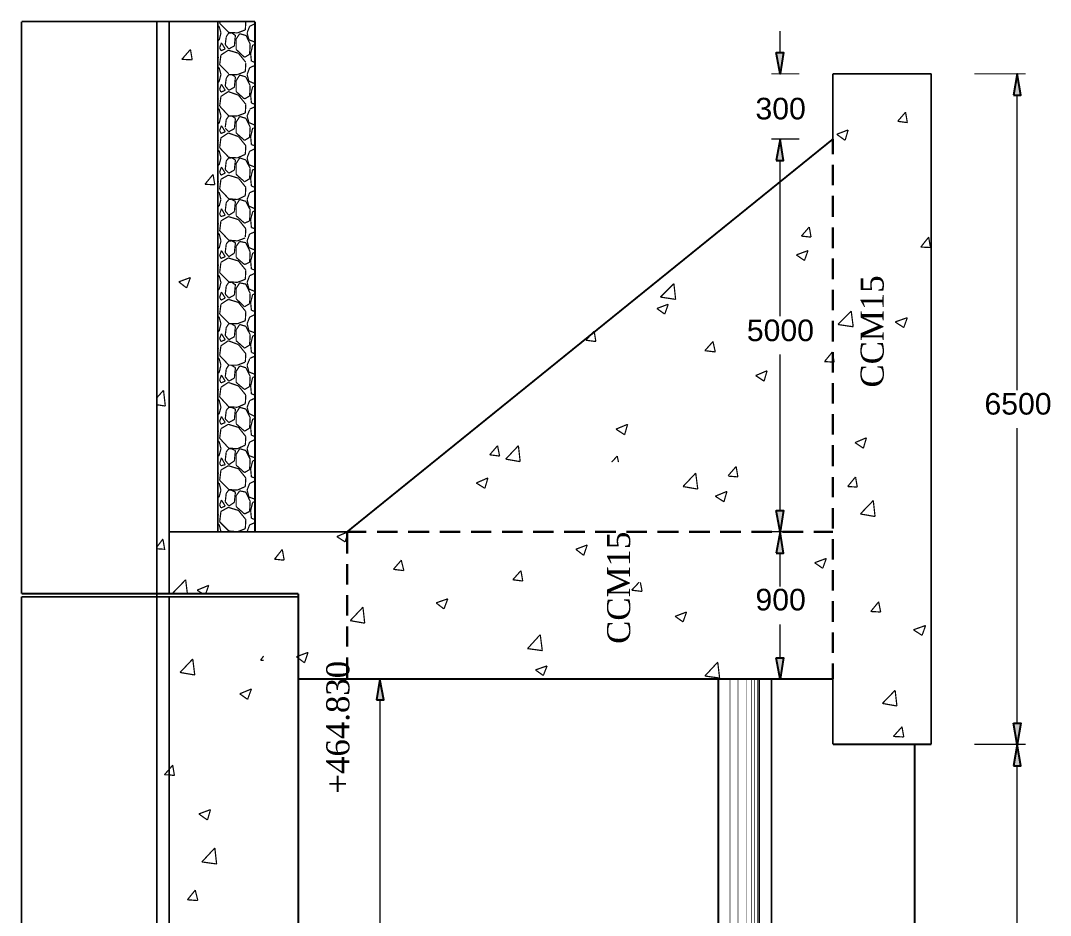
# Model space of a CAD drawing. Header units: millimetres. Extents: x 5 to 839, y 41 to 552.
# Drawn here: x 654.4 to 725.9, y 224 to 286.2 of the extents above; entities that cross this region are included whole.
import ezdxf

# ---------------------------------------------------------------- set-up
doc = ezdxf.new("R2010")
doc.units = ezdxf.units.MM
for name, color, linetype in [('H', 7, 'Continuous'), ('P', 7, 'Continuous'), ('T', 7, 'Continuous')]:
    doc.layers.add(name, color=color, linetype=linetype)

msp = doc.modelspace()

# ---------------------------------------------------------------- hatches: boundary and pattern name
at = {"layer": 'H', "linetype": 'Continuous'}
for points in [[(707.108, 282.469), (706.861, 283.951), (707.355, 283.951), (707.108, 282.469)], [(723.318, 280.988), (723.583, 282.469), (723.829, 280.988), (723.318, 280.988)], [(706.861, 276.472), (707.108, 277.954), (707.355, 276.472), (706.861, 276.472)], [(706.861, 276.472), (707.108, 277.954), (707.355, 276.472), (706.861, 276.472)], [(707.108, 250.684), (706.861, 252.166), (707.355, 252.166), (707.108, 250.684)], [(706.861, 249.202), (707.108, 250.684), (707.355, 249.202), (706.861, 249.202)], [(707.108, 240.436), (706.861, 241.917), (707.355, 241.917), (707.108, 240.436)], [(679.08, 239.007), (679.344, 240.436), (679.591, 239.007), (679.08, 239.007)], [(723.583, 235.903), (723.318, 237.384), (723.829, 237.384), (723.583, 235.903)], [(723.318, 234.421), (723.583, 235.903), (723.829, 234.421), (723.318, 234.421)]]:
    msp.add_hatch(color=256, dxfattribs=at).paths.add_polyline_path(points)

# ---------------------------------------------------------------- linework, layer by layer
at = {"layer": 'P'}
for points, const_width in [([(654.438, 286.12), (670.648, 286.12)], 0.127), ([(654.438, 246.38), (654.438, 286.12)], 0.127), ([(663.84, 250.684), (663.84, 286.12)], 0.127), ([(664.686, 250.684), (664.686, 286.12)], 0.127), ([(668.073, 250.684), (668.073, 286.12)], 0.127), ([(668.232, 286.12), (668.196, 285.997)], 0.085), ([(668.196, 285.997), (668.831, 285.362)], 0.085), ([(669.978, 285.538), (670.013, 286.12)], 0.085), ([(670.648, 250.684), (670.648, 286.12)], 0.127), ([(668.161, 285.785), (668.073, 285.821)], 0.085), ([(668.285, 285.327), (668.161, 285.785)], 0.085), ([(668.161, 284.815), (668.285, 285.327)], 0.085), ([(668.831, 285.327), (668.655, 285.062)], 0.085), ([(668.831, 285.362), (669.431, 285.327)], 0.085), ([(669.008, 285.327), (668.831, 285.327)], 0.085), ([(669.29, 285.15), (669.043, 285.327)], 0.085), ([(669.343, 284.903), (669.59, 285.274)], 0.085), ([(669.431, 285.327), (669.978, 285.538)], 0.085), ([(669.59, 285.274), (670.013, 285.15)], 0.085), ([(670.101, 285.327), (670.278, 285.785)], 0.085), ([(670.225, 284.85), (670.101, 285.327)], 0.085), ([(670.278, 285.785), (670.648, 285.962)], 0.085), ([(707.108, 283.968), (707.108, 285.45)], 0.085), ([(668.073, 284.815), (668.161, 284.815)], 0.085), ([(668.32, 284.639), (668.196, 284.304)], 0.085), ([(668.584, 284.215), (668.32, 284.639)], 0.085), ([(668.655, 285.062), (668.584, 284.515)], 0.085), ([(669.219, 284.427), (669.29, 285.186)], 0.085), ([(669.343, 284.18), (669.343, 284.903)], 0.085), ([(670.013, 285.186), (670.313, 284.551)], 0.085), ([(670.648, 284.692), (670.225, 284.85)], 0.085), ([(670.313, 284.551), (670.278, 283.845)], 0.085), ([(670.313, 284.551), (670.278, 283.845)], 0.085), ([(665.568, 283.492), (666.168, 284.18)], 0.085), ([(666.291, 283.457), (666.168, 284.18)], 0.085), ([(668.196, 284.304), (668.285, 284.092)], 0.085), ([(668.285, 284.092), (668.584, 284.215)], 0.085), ([(668.796, 284.127), (668.285, 283.792)], 0.085), ([(668.584, 284.515), (668.831, 284.215)], 0.085), ([(669.502, 283.916), (668.796, 284.127)], 0.085), ([(668.831, 284.215), (669.219, 284.427)], 0.085), ([(669.925, 283.633), (669.343, 284.18)], 0.085), ([(670.013, 283.281), (669.502, 283.916)], 0.085), ([(670.278, 283.845), (669.925, 283.633)], 0.085), ([(670.489, 284.48), (670.348, 283.88)], 0.085), ([(670.348, 283.88), (670.401, 283.369)], 0.085), ([(670.648, 284.515), (670.489, 284.48)], 0.085), ([(665.568, 283.492), (666.291, 283.457)], 0.085), ([(668.073, 283.792), (668.108, 283.58)], 0.085), ([(668.285, 283.792), (668.196, 283.122)], 0.085), ([(668.196, 283.122), (668.831, 282.487)], 0.085), ([(669.978, 282.646), (670.013, 283.245)], 0.085), ([(670.648, 283.281), (670.401, 283.369)], 0.085), ([(668.161, 282.91), (668.073, 282.945)], 0.085), ([(668.285, 282.434), (668.161, 282.91)], 0.085), ([(668.161, 281.94), (668.285, 282.434)], 0.085), ([(668.831, 282.434), (668.655, 282.187)], 0.085), ([(668.831, 282.434), (669.431, 282.434)], 0.085), ([(669.008, 282.434), (668.831, 282.434)], 0.085), ([(669.29, 282.275), (669.043, 282.434)], 0.085), ([(669.431, 282.434), (669.978, 282.646)], 0.085), ([(670.101, 282.434), (670.278, 282.91)], 0.085), ([(670.225, 281.975), (670.101, 282.434)], 0.085), ([(670.278, 282.91), (670.648, 283.069)], 0.085), ([(708.448, 282.487), (706.508, 282.487)], 0.085), ([(710.777, 277.954), (710.777, 282.487)], 0.127), ([(710.777, 282.487), (717.603, 282.487)], 0.127), ([(717.603, 282.487), (717.603, 235.92)], 0.127), ([(720.602, 282.487), (724.165, 282.487)], 0.085), ([(668.073, 281.887), (668.161, 281.94)], 0.085), ([(668.32, 281.764), (668.196, 281.428)], 0.085), ([(668.584, 281.34), (668.32, 281.764)], 0.085), ([(668.655, 282.187), (668.584, 281.64)], 0.085), ([(669.219, 281.552), (669.29, 282.275)], 0.085), ([(669.343, 282.011), (669.59, 282.399)], 0.085), ([(669.343, 281.252), (669.343, 282.011)], 0.085), ([(669.59, 282.399), (670.013, 282.275)], 0.085), ([(670.013, 282.275), (670.313, 281.675)], 0.085), ([(670.648, 281.799), (670.225, 281.975)], 0.085), ([(668.196, 281.428), (668.285, 281.217)], 0.085), ([(668.285, 281.217), (668.584, 281.34)], 0.085), ([(668.796, 281.252), (668.285, 280.917)], 0.085), ([(668.584, 281.64), (668.831, 281.34)], 0.085), ([(669.502, 281.005), (668.796, 281.252)], 0.085), ([(668.831, 281.34), (669.219, 281.552)], 0.085), ([(669.925, 280.741), (669.343, 281.252)], 0.085), ([(670.013, 280.37), (669.502, 281.005)], 0.085), ([(670.313, 281.675), (670.278, 280.952)], 0.085), ([(670.313, 281.675), (670.278, 280.952)], 0.085), ([(670.489, 281.587), (670.348, 281.005)], 0.085), ([(670.348, 281.005), (670.401, 280.458)], 0.085), ([(670.648, 281.64), (670.489, 281.587)], 0.085), ([(723.565, 281.005), (723.565, 260.509)], 0.085), ([(668.073, 280.882), (668.108, 280.705)], 0.085), ([(668.285, 280.917), (668.196, 280.247)], 0.085), ([(670.278, 280.952), (669.925, 280.741)], 0.085), ([(669.978, 279.77), (670.013, 280.37)], 0.085), ([(670.648, 280.37), (670.401, 280.458)], 0.085), ([(668.161, 280.035), (668.073, 280.07)], 0.085), ([(668.285, 279.559), (668.161, 280.035)], 0.085), ([(668.161, 279.047), (668.285, 279.559)], 0.085), ([(668.196, 280.247), (668.831, 279.559)], 0.085), ([(668.831, 279.559), (668.655, 279.312)], 0.085), ([(668.831, 279.559), (669.431, 279.559)], 0.085), ([(669.008, 279.559), (668.831, 279.559)], 0.085), ([(669.29, 279.4), (669.043, 279.559)], 0.085), ([(669.431, 279.559), (669.978, 279.77)], 0.085), ([(670.101, 279.559), (670.278, 279.982)], 0.085), ([(670.225, 279.1), (670.101, 279.559)], 0.085), ([(670.278, 280.035), (670.648, 280.194)], 0.085), ([(715.275, 279.188), (715.821, 279.823)], 0.085), ([(715.945, 279.1), (715.821, 279.823)], 0.085), ([(668.073, 279.012), (668.161, 279.047)], 0.085), ([(668.32, 278.888), (668.196, 278.553)], 0.085), ([(668.584, 278.465), (668.32, 278.888)], 0.085), ([(668.655, 279.312), (668.584, 278.765)], 0.085), ([(669.219, 278.677), (669.29, 279.4)], 0.085), ([(669.343, 279.135), (669.59, 279.523)], 0.085), ([(669.343, 278.377), (669.343, 279.135)], 0.085), ([(669.59, 279.523), (670.013, 279.4)], 0.085), ([(670.013, 279.4), (670.313, 278.8)], 0.085), ([(670.648, 278.924), (670.225, 279.1)], 0.085), ([(715.275, 279.188), (715.945, 279.1)], 0.085), ([(668.196, 278.553), (668.285, 278.342)], 0.085), ([(668.285, 278.342), (668.584, 278.465)], 0.085), ([(668.796, 278.377), (668.285, 278.042)], 0.085), ([(668.584, 278.712), (668.831, 278.465)], 0.085), ([(669.502, 278.13), (668.796, 278.377)], 0.085), ([(668.831, 278.465), (669.219, 278.677)], 0.085), ([(669.925, 277.865), (669.343, 278.377)], 0.085), ([(670.013, 277.495), (669.502, 278.13)], 0.085), ([(670.313, 278.8), (670.278, 278.077)], 0.085), ([(670.313, 278.8), (670.278, 278.077)], 0.085), ([(670.489, 278.712), (670.348, 278.13)], 0.085), ([(670.348, 278.13), (670.401, 277.566)], 0.085), ([(670.648, 278.712), (670.489, 278.712)], 0.085), ([(711.041, 278.289), (711.835, 278.589)], 0.085), ([(711.041, 278.289), (711.623, 277.865)], 0.085), ([(711.623, 277.865), (711.835, 278.589)], 0.085), ([(710.777, 277.954), (677.051, 250.684), (664.686, 250.684)], 0.127), ([(668.073, 277.989), (668.108, 277.83)], 0.085), ([(668.285, 278.042), (668.196, 277.354)], 0.085), ([(670.278, 278.077), (669.925, 277.865)], 0.085), ([(669.978, 276.895), (670.013, 277.495)], 0.085), ([(670.648, 277.495), (670.401, 277.566)], 0.085), ([(708.448, 277.954), (706.508, 277.954)], 0.085), ([(708.448, 277.954), (706.508, 277.954)], 0.085), ([(710.777, 277.954), (710.777, 276.895)], 0.169), ([(668.161, 277.142), (668.073, 277.195)], 0.085), ([(668.285, 276.648), (668.161, 277.142)], 0.085), ([(668.196, 277.354), (668.831, 276.684)], 0.085), ([(668.831, 276.684), (669.431, 276.648)], 0.085), ([(669.431, 276.648), (669.978, 276.895)], 0.085), ([(670.101, 276.648), (670.278, 277.107)], 0.085), ([(670.278, 277.107), (670.648, 277.283)], 0.085), ([(668.073, 276.137), (668.161, 276.172)], 0.085), ([(668.161, 276.172), (668.285, 276.648)], 0.085), ([(668.32, 276.013), (668.196, 275.661)], 0.085), ([(668.584, 275.59), (668.32, 276.013)], 0.085), ([(668.655, 276.437), (668.584, 275.837)], 0.085), ([(668.831, 276.648), (668.655, 276.437)], 0.085), ([(669.008, 276.648), (668.831, 276.648)], 0.085), ([(669.29, 276.507), (669.043, 276.648)], 0.085), ([(669.219, 275.802), (669.29, 276.507)], 0.085), ([(669.343, 276.26), (669.59, 276.648)], 0.085), ([(669.343, 275.502), (669.343, 276.26)], 0.085), ([(669.59, 276.648), (670.013, 276.507)], 0.085), ([(670.013, 276.507), (670.313, 275.925)], 0.085), ([(670.225, 276.172), (670.101, 276.648)], 0.085), ([(670.648, 276.013), (670.225, 276.172)], 0.085), ([(707.108, 276.472), (707.108, 265.642)], 0.085), ([(707.108, 276.472), (707.108, 274.99)], 0.085), ([(710.777, 276.172), (710.777, 274.743)], 0.169), ([(667.173, 274.814), (667.738, 275.502)], 0.085), ([(667.861, 274.779), (667.738, 275.502)], 0.085), ([(668.196, 275.661), (668.285, 275.449)], 0.085), ([(668.285, 275.449), (668.584, 275.59)], 0.085), ([(668.796, 275.449), (668.285, 275.167)], 0.085), ([(668.584, 275.837), (668.831, 275.59)], 0.085), ([(669.502, 275.237), (668.796, 275.449)], 0.085), ([(668.831, 275.59), (669.219, 275.802)], 0.085), ([(669.925, 274.99), (669.343, 275.502)], 0.085), ([(670.313, 275.925), (670.278, 275.202)], 0.085), ([(670.313, 275.925), (670.278, 275.202)], 0.085), ([(670.489, 275.837), (670.348, 275.237)], 0.085), ([(670.648, 275.837), (670.489, 275.837)], 0.085), ([(667.173, 274.814), (667.861, 274.779)], 0.085), ([(668.073, 275.114), (668.108, 274.955)], 0.085), ([(668.285, 275.167), (668.196, 274.479)], 0.085), ([(670.013, 274.602), (669.502, 275.237)], 0.085), ([(670.278, 275.202), (669.925, 274.99)], 0.085), ([(669.978, 274.02), (670.013, 274.602)], 0.085), ([(670.348, 275.237), (670.401, 274.69)], 0.085), ([(670.648, 274.602), (670.401, 274.69)], 0.085), ([(668.161, 274.267), (668.073, 274.267)], 0.085), ([(668.285, 273.756), (668.161, 274.267)], 0.085), ([(668.196, 274.479), (668.831, 273.808)], 0.085), ([(669.431, 273.756), (669.978, 274.02)], 0.085), ([(670.101, 273.756), (670.278, 274.232)], 0.085), ([(670.278, 274.232), (670.648, 274.391)], 0.085), ([(710.777, 274.02), (710.777, 272.538)], 0.169), ([(668.073, 273.262), (668.161, 273.297)], 0.085), ([(668.161, 273.297), (668.285, 273.756)], 0.085), ([(668.32, 273.121), (668.196, 272.75)], 0.085), ([(668.584, 272.662), (668.32, 273.121)], 0.085), ([(668.655, 273.544), (668.584, 272.962)], 0.085), ([(668.831, 273.756), (668.655, 273.544)], 0.085), ([(668.831, 273.808), (669.431, 273.756)], 0.085), ([(669.008, 273.756), (668.831, 273.756)], 0.085), ([(669.29, 273.632), (669.043, 273.756)], 0.085), ([(669.219, 272.909), (669.29, 273.632)], 0.085), ([(669.343, 273.385), (669.59, 273.756)], 0.085), ([(669.343, 272.627), (669.343, 273.385)], 0.085), ([(669.59, 273.756), (670.013, 273.632)], 0.085), ([(670.013, 273.632), (670.313, 273.05)], 0.085), ([(670.225, 273.297), (670.101, 273.756)], 0.085), ([(670.648, 273.121), (670.225, 273.297)], 0.085), ([(668.196, 272.75), (668.285, 272.574)], 0.085), ([(668.285, 272.574), (668.584, 272.662)], 0.085), ([(668.796, 272.574), (668.285, 272.274)], 0.085), ([(668.584, 272.962), (668.831, 272.662)], 0.085), ([(669.502, 272.362), (668.796, 272.574)], 0.085), ([(668.831, 272.662), (669.219, 272.909)], 0.085), ([(669.925, 272.115), (669.343, 272.627)], 0.085), ([(670.313, 273.05), (670.278, 272.274)], 0.085), ([(670.313, 273.05), (670.278, 272.274)], 0.085), ([(670.489, 272.909), (670.348, 272.362)], 0.085), ([(670.648, 272.962), (670.489, 272.909)], 0.085), ([(668.073, 272.239), (668.108, 272.027)], 0.085), ([(668.285, 272.274), (668.196, 271.568)], 0.085), ([(670.013, 271.727), (669.502, 272.362)], 0.085), ([(670.278, 272.274), (669.925, 272.115)], 0.085), ([(669.978, 271.145), (670.013, 271.727)], 0.085), ([(670.348, 272.362), (670.401, 271.815)], 0.085), ([(670.648, 271.727), (670.401, 271.815)], 0.085), ([(708.589, 271.216), (709.136, 271.851)], 0.085), ([(709.26, 271.145), (709.136, 271.851)], 0.085), ([(710.777, 271.815), (710.777, 270.369)], 0.169), ([(668.161, 271.392), (668.073, 271.392)], 0.085), ([(668.285, 270.88), (668.161, 271.392)], 0.085), ([(668.196, 271.604), (668.831, 270.933)], 0.085), ([(669.431, 270.88), (669.978, 271.092)], 0.085), ([(670.101, 270.88), (670.278, 271.357)], 0.085), ([(670.278, 271.357), (670.648, 271.515)], 0.085), ([(708.589, 271.216), (709.26, 271.145)], 0.085), ([(716.88, 270.457), (717.427, 271.145)], 0.085), ([(717.55, 270.422), (717.427, 271.145)], 0.085), ([(668.073, 270.369), (668.161, 270.369)], 0.085), ([(668.161, 270.369), (668.285, 270.88)], 0.085), ([(668.655, 270.669), (668.584, 270.087)], 0.085), ([(668.831, 270.88), (668.655, 270.669)], 0.085), ([(668.831, 270.933), (669.431, 270.88)], 0.085), ([(669.008, 270.88), (668.831, 270.88)], 0.085), ([(669.29, 270.757), (669.043, 270.88)], 0.085), ([(669.219, 270.034), (669.29, 270.757)], 0.085), ([(669.343, 270.51), (669.59, 270.845)], 0.085), ([(669.343, 269.734), (669.343, 270.51)], 0.085), ([(669.59, 270.845), (670.013, 270.757)], 0.085), ([(670.013, 270.757), (670.313, 270.122)], 0.085), ([(670.225, 270.422), (670.101, 270.88)], 0.085), ([(670.648, 270.245), (670.225, 270.422)], 0.085), ([(716.88, 270.457), (717.55, 270.422)], 0.085), ([(668.32, 270.21), (668.196, 269.875)], 0.085), ([(668.196, 269.875), (668.285, 269.663)], 0.085), ([(668.285, 269.663), (668.584, 269.787)], 0.085), ([(668.796, 269.699), (668.285, 269.399)], 0.085), ([(668.584, 269.787), (668.32, 270.21)], 0.085), ([(668.584, 270.087), (668.831, 269.787)], 0.085), ([(669.502, 269.487), (668.796, 269.699)], 0.085), ([(668.831, 269.787), (669.219, 270.034)], 0.085), ([(669.925, 269.24), (669.343, 269.734)], 0.085), ([(670.313, 270.122), (670.278, 269.399)], 0.085), ([(670.313, 270.122), (670.278, 269.399)], 0.085), ([(670.489, 270.034), (670.348, 269.487)], 0.085), ([(670.648, 270.087), (670.489, 270.034)], 0.085), ([(708.237, 269.91), (709.048, 270.21)], 0.085), ([(708.237, 269.91), (708.801, 269.522)], 0.085), ([(708.801, 269.522), (709.048, 270.21)], 0.085), ([(710.777, 269.663), (710.777, 268.217)], 0.169), ([(668.073, 269.363), (668.108, 269.152)], 0.085), ([(668.285, 269.399), (668.196, 268.676)], 0.085), ([(670.013, 268.852), (669.502, 269.487)], 0.085), ([(670.278, 269.399), (669.925, 269.24)], 0.085), ([(669.978, 268.217), (670.013, 268.852)], 0.085), ([(670.348, 269.487), (670.401, 268.94)], 0.085), ([(670.648, 268.852), (670.401, 268.94)], 0.085), ([(665.357, 268.041), (666.168, 268.34)], 0.085), ([(665.903, 267.617), (666.168, 268.34)], 0.085), ([(668.161, 268.464), (668.073, 268.517)], 0.085), ([(668.285, 268.005), (668.161, 268.464)], 0.085), ([(668.196, 268.676), (668.831, 268.041)], 0.085), ([(669.431, 268.005), (669.978, 268.217)], 0.085), ([(670.101, 268.005), (670.278, 268.464)], 0.085), ([(670.278, 268.464), (670.648, 268.64)], 0.085), ([(665.357, 268.041), (665.903, 267.617)], 0.085), ([(668.073, 267.494), (668.161, 267.494)], 0.085), ([(668.161, 267.494), (668.285, 268.005)], 0.085), ([(668.655, 267.758), (668.584, 267.194)], 0.085), ([(668.831, 268.005), (668.655, 267.758)], 0.085), ([(668.831, 268.041), (669.431, 268.005)], 0.085), ([(669.008, 268.005), (668.831, 268.005)], 0.085), ([(669.29, 267.829), (669.043, 268.005)], 0.085), ([(669.219, 267.123), (669.29, 267.882)], 0.085), ([(669.343, 267.582), (669.59, 267.97)], 0.085), ([(669.343, 266.859), (669.343, 267.582)], 0.085), ([(669.59, 267.97), (670.013, 267.882)], 0.085), ([(670.013, 267.882), (670.313, 267.247)], 0.085), ([(670.225, 267.547), (670.101, 268.005)], 0.085), ([(670.648, 267.37), (670.225, 267.547)], 0.085), ([(698.8, 266.982), (699.735, 267.917)], 0.085), ([(699.858, 266.823), (699.735, 267.917)], 0.085), ([(710.777, 267.494), (710.777, 266.065)], 0.169), ([(668.32, 267.335), (668.196, 266.982)], 0.085), ([(668.196, 266.982), (668.285, 266.771)], 0.085), ([(668.285, 266.771), (668.584, 266.912)], 0.085), ([(668.796, 266.823), (668.285, 266.488)], 0.085), ([(668.584, 266.912), (668.32, 267.335)], 0.085), ([(668.584, 267.194), (668.831, 266.912)], 0.085), ([(669.502, 266.612), (668.796, 266.823)], 0.085), ([(668.831, 266.912), (669.219, 267.123)], 0.085), ([(669.925, 266.312), (669.343, 266.859)], 0.085), ([(670.313, 267.247), (670.278, 266.524)], 0.085), ([(670.313, 267.247), (670.278, 266.524)], 0.085), ([(670.489, 267.159), (670.348, 266.612)], 0.085), ([(670.648, 267.194), (670.489, 267.159)], 0.085), ([(698.8, 266.982), (699.858, 266.823)], 0.085), ([(668.073, 266.488), (668.108, 266.277)], 0.085), ([(668.285, 266.488), (668.196, 265.8)], 0.085), ([(670.013, 265.977), (669.502, 266.612)], 0.085), ([(670.278, 266.524), (669.925, 266.312)], 0.085), ([(669.978, 265.342), (670.013, 265.977)], 0.085), ([(670.348, 266.612), (670.401, 266.065)], 0.085), ([(670.648, 265.977), (670.401, 266.065)], 0.085), ([(698.553, 266.188), (699.347, 266.488)], 0.085), ([(698.553, 266.188), (699.1, 265.8)], 0.085), ([(699.1, 265.8), (699.347, 266.488)], 0.085), ([(711.129, 265.077), (712.047, 266.012)], 0.085), ([(712.047, 266.012), (712.188, 264.918)], 0.085), ([(668.161, 265.589), (668.073, 265.642)], 0.085), ([(668.285, 265.13), (668.161, 265.589)], 0.085), ([(668.196, 265.8), (668.831, 265.165)], 0.085), ([(669.431, 265.13), (669.978, 265.342)], 0.085), ([(670.101, 265.13), (670.278, 265.589)], 0.085), ([(670.278, 265.589), (670.648, 265.765)], 0.085), ([(710.777, 265.342), (710.777, 263.895)], 0.169), ([(715.098, 265.254), (715.945, 265.553)], 0.085), ([(715.098, 265.254), (715.698, 264.866)], 0.085), ([(715.698, 264.866), (715.945, 265.553)], 0.085), ([(668.073, 264.583), (668.161, 264.619)], 0.085), ([(668.161, 264.619), (668.285, 265.13)], 0.085), ([(668.655, 264.866), (668.584, 264.319)], 0.085), ([(668.831, 265.13), (668.655, 264.866)], 0.085), ([(668.831, 265.13), (669.431, 265.13)], 0.085), ([(669.008, 265.13), (668.831, 265.13)], 0.085), ([(669.29, 264.954), (669.008, 265.13)], 0.085), ([(669.219, 264.231), (669.29, 264.954)], 0.085), ([(669.343, 264.707), (669.59, 265.077)], 0.085), ([(669.343, 263.948), (669.343, 264.707)], 0.085), ([(669.59, 265.077), (670.013, 264.954)], 0.085), ([(670.013, 264.954), (670.313, 264.372)], 0.085), ([(670.225, 264.654), (670.101, 265.13)], 0.085), ([(670.648, 264.495), (670.225, 264.654)], 0.085), ([(693.632, 263.984), (694.196, 264.619)], 0.085), ([(694.32, 263.895), (694.196, 264.619)], 0.085), ([(712.188, 264.918), (711.129, 265.077)], 0.085), ([(668.32, 264.442), (668.196, 264.107)], 0.085), ([(668.196, 264.107), (668.285, 263.895)], 0.085), ([(668.285, 263.895), (668.584, 264.019)], 0.085), ([(668.796, 263.948), (668.285, 263.596)], 0.085), ([(668.584, 264.019), (668.32, 264.442)], 0.085), ([(668.584, 264.319), (668.831, 264.019)], 0.085), ([(669.502, 263.684), (668.796, 263.948)], 0.085), ([(668.831, 264.019), (669.219, 264.231)], 0.085), ([(669.925, 263.437), (669.343, 263.948)], 0.085), ([(670.313, 264.372), (670.278, 263.648)], 0.085), ([(670.313, 264.372), (670.278, 263.648)], 0.085), ([(670.489, 264.283), (670.348, 263.684)], 0.085), ([(670.648, 264.319), (670.489, 264.283)], 0.085), ([(693.632, 263.984), (694.32, 263.895)], 0.085), ([(701.887, 263.26), (702.451, 263.895)], 0.085), ([(702.61, 263.172), (702.451, 263.895)], 0.085), ([(668.073, 263.56), (668.108, 263.384)], 0.085), ([(668.285, 263.596), (668.196, 262.925)], 0.085), ([(670.013, 263.049), (669.502, 263.684)], 0.085), ([(670.278, 263.648), (669.925, 263.437)], 0.085), ([(670.348, 263.684), (670.401, 263.137)], 0.085), ([(670.648, 263.049), (670.401, 263.137)], 0.085), ([(701.887, 263.26), (702.61, 263.172)], 0.085), ([(710.195, 262.502), (710.741, 263.172)], 0.085), ([(710.777, 263.172), (710.777, 261.743)], 0.169), ([(710.777, 262.925), (710.741, 263.172)], 0.085), ([(668.161, 262.714), (668.073, 262.749)], 0.085), ([(668.285, 262.255), (668.161, 262.714)], 0.085), ([(668.196, 262.925), (668.831, 262.255)], 0.085), ([(669.431, 262.255), (669.978, 262.467)], 0.085), ([(669.978, 262.467), (670.013, 263.049)], 0.085), ([(670.101, 262.255), (670.278, 262.678)], 0.085), ([(670.278, 262.714), (670.648, 262.89)], 0.085), ([(707.108, 252.166), (707.108, 263.013)], 0.085), ([(710.195, 262.502), (710.777, 262.467)], 0.085), ([(710.865, 262.467), (710.777, 262.925)], 0.085), ([(710.777, 262.467), (710.865, 262.467)], 0.085), ([(668.073, 261.691), (668.161, 261.743)], 0.085), ([(668.161, 261.743), (668.285, 262.255)], 0.085), ([(668.655, 261.99), (668.584, 261.444)], 0.085), ([(668.831, 262.255), (668.655, 261.99)], 0.085), ([(668.831, 262.255), (669.431, 262.255)], 0.085), ([(669.008, 262.255), (668.831, 262.255)], 0.085), ([(669.29, 262.079), (669.008, 262.255)], 0.085), ([(669.219, 261.355), (669.29, 262.079)], 0.085), ([(669.343, 261.832), (669.59, 262.202)], 0.085), ([(669.343, 261.056), (669.343, 261.832)], 0.085), ([(669.59, 262.202), (670.013, 262.079)], 0.085), ([(670.013, 262.079), (670.313, 261.479)], 0.085), ([(670.225, 261.779), (670.101, 262.255)], 0.085), ([(670.648, 261.62), (670.225, 261.779)], 0.085), ([(705.414, 261.532), (706.208, 261.867)], 0.085), ([(705.997, 261.144), (706.208, 261.867)], 0.085), ([(668.32, 261.567), (668.196, 261.232)], 0.085), ([(668.196, 261.232), (668.285, 261.02)], 0.085), ([(668.285, 261.02), (668.584, 261.144)], 0.085), ([(668.796, 261.056), (668.285, 260.72)], 0.085), ([(668.584, 261.144), (668.32, 261.567)], 0.085), ([(668.584, 261.444), (668.831, 261.144)], 0.085), ([(669.502, 260.809), (668.796, 261.056)], 0.085), ([(668.831, 261.144), (669.219, 261.355)], 0.085), ([(669.925, 260.562), (669.343, 261.056)], 0.085), ([(670.313, 261.479), (670.278, 260.773)], 0.085), ([(670.313, 261.479), (670.278, 260.773)], 0.085), ([(670.489, 261.408), (670.348, 260.809)], 0.085), ([(670.648, 261.444), (670.489, 261.408)], 0.085), ([(705.414, 261.532), (705.997, 261.144)], 0.085), ([(710.777, 261.02), (710.777, 259.574)], 0.169), ([(663.84, 259.997), (664.298, 260.509)], 0.085), ([(664.422, 259.415), (664.298, 260.509)], 0.085), ([(668.073, 260.685), (668.108, 260.509)], 0.085), ([(668.285, 260.72), (668.196, 260.05)], 0.085), ([(670.013, 260.174), (669.502, 260.809)], 0.085), ([(670.278, 260.773), (669.925, 260.562)], 0.085), ([(670.348, 260.809), (670.401, 260.262)], 0.085), ([(670.648, 260.174), (670.401, 260.262)], 0.085), ([(668.161, 259.838), (668.073, 259.874)], 0.085), ([(668.285, 259.327), (668.161, 259.838)], 0.085), ([(668.196, 260.05), (668.831, 259.362)], 0.085), ([(669.431, 259.327), (669.978, 259.574)], 0.085), ([(669.978, 259.574), (670.013, 260.174)], 0.085), ([(670.101, 259.327), (670.278, 259.786)], 0.085), ([(670.278, 259.786), (670.648, 259.962)], 0.085), ([(663.84, 259.503), (664.422, 259.415)], 0.085), ([(668.073, 258.815), (668.161, 258.868)], 0.085), ([(668.161, 258.868), (668.285, 259.327)], 0.085), ([(668.655, 259.115), (668.584, 258.516)], 0.085), ([(668.831, 259.327), (668.655, 259.115)], 0.085), ([(668.831, 259.362), (669.431, 259.327)], 0.085), ([(669.008, 259.327), (668.831, 259.327)], 0.085), ([(669.29, 259.203), (669.008, 259.327)], 0.085), ([(669.219, 258.48), (669.29, 259.203)], 0.085), ([(669.343, 258.939), (669.59, 259.327)], 0.085), ([(669.343, 258.18), (669.343, 258.939)], 0.085), ([(669.59, 259.327), (670.013, 259.203)], 0.085), ([(670.013, 259.203), (670.313, 258.604)], 0.085), ([(670.225, 258.904), (670.101, 259.327)], 0.085), ([(670.648, 258.692), (670.225, 258.904)], 0.085), ([(710.777, 258.868), (710.777, 257.422)], 0.169), ([(668.32, 258.692), (668.196, 258.357)], 0.085), ([(668.196, 258.357), (668.285, 258.145)], 0.085), ([(668.285, 258.145), (668.584, 258.269)], 0.085), ([(668.796, 258.145), (668.285, 257.845)], 0.085), ([(668.584, 258.269), (668.32, 258.692)], 0.085), ([(668.584, 258.516), (668.831, 258.269)], 0.085), ([(669.502, 257.933), (668.796, 258.145)], 0.085), ([(668.831, 258.269), (669.219, 258.48)], 0.085), ([(669.925, 257.669), (669.343, 258.18)], 0.085), ([(670.313, 258.604), (670.278, 257.881)], 0.085), ([(670.313, 258.604), (670.278, 257.881)], 0.085), ([(670.489, 258.516), (670.348, 257.933)], 0.085), ([(670.648, 258.516), (670.489, 258.516)], 0.085), ([(695.713, 257.81), (696.524, 258.145)], 0.085), ([(696.313, 257.422), (696.524, 258.145)], 0.085), ([(668.073, 257.81), (668.108, 257.634)], 0.085), ([(668.285, 257.845), (668.196, 257.175)], 0.085), ([(670.013, 257.298), (669.502, 257.933)], 0.085), ([(670.278, 257.881), (669.925, 257.669)], 0.085), ([(670.348, 257.933), (670.401, 257.387)], 0.085), ([(670.648, 257.298), (670.401, 257.387)], 0.085), ([(695.713, 257.81), (696.313, 257.422)], 0.085), ([(723.565, 237.402), (723.565, 257.881)], 0.085), ([(668.161, 256.963), (668.073, 256.963)], 0.085), ([(668.285, 256.452), (668.161, 256.963)], 0.085), ([(668.196, 257.175), (668.831, 256.487)], 0.085), ([(669.431, 256.452), (669.978, 256.699)], 0.085), ([(669.978, 256.699), (670.013, 257.298)], 0.085), ([(670.101, 256.452), (670.278, 256.91)], 0.085), ([(670.278, 256.91), (670.648, 257.087)], 0.085), ([(686.947, 256.028), (687.493, 256.663)], 0.085), ([(687.634, 255.94), (687.493, 256.663)], 0.085), ([(688.058, 255.729), (688.94, 256.663)], 0.085), ([(689.063, 255.552), (688.94, 256.663)], 0.085), ([(710.777, 256.699), (710.777, 255.217)], 0.169), ([(712.311, 256.875), (713.105, 257.21)], 0.085), ([(712.311, 256.875), (712.893, 256.487)], 0.085), ([(712.893, 256.487), (713.105, 257.21)], 0.085), ([(668.073, 255.94), (668.161, 255.976)], 0.085), ([(668.161, 255.976), (668.285, 256.452)], 0.085), ([(668.655, 256.24), (668.584, 255.64)], 0.085), ([(668.831, 256.452), (668.655, 256.24)], 0.085), ([(668.831, 256.487), (669.431, 256.452)], 0.085), ([(669.008, 256.452), (668.831, 256.452)], 0.085), ([(669.29, 256.328), (669.008, 256.452)], 0.085), ([(669.219, 255.605), (669.29, 256.328)], 0.085), ([(669.343, 256.064), (669.59, 256.452)], 0.085), ([(669.343, 255.305), (669.343, 256.064)], 0.085), ([(669.59, 256.452), (670.013, 256.328)], 0.085), ([(670.013, 256.328), (670.313, 255.729)], 0.085), ([(670.225, 255.976), (670.101, 256.452)], 0.085), ([(670.648, 255.817), (670.225, 255.976)], 0.085), ([(686.947, 256.028), (687.634, 255.94)], 0.085), ([(668.32, 255.817), (668.196, 255.429)], 0.085), ([(668.196, 255.429), (668.285, 255.27)], 0.085), ([(668.285, 255.27), (668.584, 255.341)], 0.085), ([(668.796, 255.27), (668.285, 254.97)], 0.085), ([(668.584, 255.341), (668.32, 255.817)], 0.085), ([(668.584, 255.64), (668.831, 255.341)], 0.085), ([(669.502, 255.058), (668.796, 255.27)], 0.085), ([(668.831, 255.341), (669.219, 255.605)], 0.085), ([(669.925, 254.794), (669.343, 255.305)], 0.085), ([(670.313, 255.729), (670.278, 255.005)], 0.085), ([(670.313, 255.729), (670.278, 255.005)], 0.085), ([(670.489, 255.605), (670.348, 255.058)], 0.085), ([(670.648, 255.64), (670.489, 255.605)], 0.085), ([(688.058, 255.729), (689.063, 255.552)], 0.085), ([(695.413, 255.517), (695.801, 255.94)], 0.085), ([(695.889, 255.517), (695.801, 255.94)], 0.085), ([(668.073, 254.917), (668.108, 254.706)], 0.085), ([(668.285, 254.97), (668.196, 254.247)], 0.085), ([(670.013, 254.423), (669.502, 255.058)], 0.085), ([(670.278, 255.005), (669.925, 254.794)], 0.085), ([(670.348, 255.058), (670.401, 254.494)], 0.085), ([(700.37, 253.824), (701.252, 254.758)], 0.085), ([(701.393, 253.647), (701.252, 254.758)], 0.085), ([(703.509, 254.582), (704.056, 255.217)], 0.085), ([(703.509, 254.547), (704.18, 254.494)], 0.085), ([(704.18, 254.494), (704.056, 255.217)], 0.085), ([(710.777, 254.494), (710.777, 253.065)], 0.169), ([(668.161, 254.071), (668.073, 254.071)], 0.085), ([(668.285, 253.577), (668.161, 254.071)], 0.085), ([(668.196, 254.247), (668.831, 253.612)], 0.085), ([(669.431, 253.577), (669.978, 253.824)], 0.085), ([(669.978, 253.824), (670.013, 254.423)], 0.085), ([(670.101, 253.577), (670.278, 254.035)], 0.085), ([(670.278, 254.035), (670.648, 254.212)], 0.085), ([(670.648, 254.423), (670.401, 254.494)], 0.085), ([(686.012, 254.071), (686.823, 254.423)], 0.085), ([(686.012, 254.071), (686.611, 253.7)], 0.085), ([(686.611, 253.7), (686.823, 254.423)], 0.085), ([(700.37, 253.824), (701.393, 253.647)], 0.085), ([(711.8, 253.824), (712.347, 254.494)], 0.085), ([(711.8, 253.824), (712.47, 253.788)], 0.085), ([(712.47, 253.788), (712.347, 254.494)], 0.085), ([(668.073, 253.065), (668.161, 253.1)], 0.085), ([(668.161, 253.1), (668.285, 253.577)], 0.085), ([(668.655, 253.365), (668.584, 252.765)], 0.085), ([(668.831, 253.577), (668.655, 253.365)], 0.085), ([(668.831, 253.612), (669.431, 253.577)], 0.085), ([(669.008, 253.577), (668.831, 253.577)], 0.085), ([(669.29, 253.436), (669.008, 253.577)], 0.085), ([(669.219, 252.73), (669.29, 253.436)], 0.085), ([(669.343, 253.189), (669.59, 253.524)], 0.085), ([(669.343, 252.43), (669.343, 253.189)], 0.085), ([(669.59, 253.524), (670.013, 253.436)], 0.085), ([(670.013, 253.436), (670.313, 252.801), (670.278, 252.095)], 0.085), ([(670.225, 253.1), (670.101, 253.577)], 0.085), ([(670.648, 252.942), (670.225, 253.1)], 0.085), ([(702.61, 253.153), (703.421, 253.488)], 0.085), ([(702.61, 253.153), (703.21, 252.765)], 0.085), ([(703.21, 252.765), (703.421, 253.488)], 0.085), ([(668.32, 252.889), (668.196, 252.554)], 0.085), ([(668.196, 252.554), (668.285, 252.342)], 0.085), ([(668.285, 252.342), (668.584, 252.465)], 0.085), ([(668.796, 252.377), (668.285, 252.095)], 0.085), ([(668.584, 252.465), (668.32, 252.889)], 0.085), ([(668.584, 252.765), (668.831, 252.465)], 0.085), ([(669.502, 252.166), (668.796, 252.377)], 0.085), ([(668.831, 252.465), (669.219, 252.73)], 0.085), ([(669.925, 251.919), (669.343, 252.43)], 0.085), ([(670.313, 252.801), (670.278, 252.095)], 0.085), ([(670.489, 252.73), (670.348, 252.166)], 0.085), ([(670.648, 252.765), (670.489, 252.73)], 0.085), ([(710.777, 252.342), (710.777, 250.896)], 0.169), ([(712.682, 251.919), (713.581, 252.853)], 0.085), ([(713.705, 251.742), (713.581, 252.853)], 0.085), ([(668.073, 252.042), (668.108, 251.83)], 0.085), ([(668.285, 252.095), (668.196, 251.372)], 0.085), ([(669.978, 250.896), (670.013, 251.531), (669.502, 252.166)], 0.085), ([(670.278, 252.095), (669.925, 251.919)], 0.085), ([(670.348, 252.166), (670.401, 251.619)], 0.085), ([(712.682, 251.919), (713.705, 251.742)], 0.085), ([(668.161, 251.195), (668.073, 251.195)], 0.085), ([(668.285, 250.684), (668.161, 251.195)], 0.085), ([(668.196, 251.372), (668.831, 250.737)], 0.085), ([(670.101, 250.684), (670.278, 251.16)], 0.085), ([(670.278, 251.16), (670.648, 251.319)], 0.085), ([(670.648, 251.531), (670.401, 251.619)], 0.085), ([(663.84, 148.449), (663.84, 250.684)], 0.127), ([(664.686, 250.684), (664.686, 246.38)], 0.127), ([(668.831, 250.737), (669.431, 250.684)], 0.085), ([(669.431, 250.684), (669.978, 250.896)], 0.085), ([(676.328, 250.349), (677.122, 250.684)], 0.085), ([(676.328, 250.349), (676.91, 249.978)], 0.085), ([(676.91, 249.978), (677.122, 250.684)], 0.085), ([(677.051, 249.167), (677.051, 250.684)], 0.169), ([(677.051, 250.684), (678.392, 250.684)], 0.169), ([(679.115, 250.684), (680.561, 250.684)], 0.169), ([(681.284, 250.684), (682.766, 250.684)], 0.169), ([(683.472, 250.684), (684.918, 250.684)], 0.169), ([(685.641, 250.684), (687.07, 250.684)], 0.169), ([(687.793, 250.684), (689.24, 250.684)], 0.169), ([(689.963, 250.684), (691.392, 250.684)], 0.169), ([(692.115, 250.684), (693.561, 250.684)], 0.169), ([(694.267, 250.684), (695.713, 250.684)], 0.169), ([(696.436, 250.684), (697.865, 250.684)], 0.169), ([(698.588, 250.684), (700.07, 250.684)], 0.169), ([(700.793, 250.684), (702.239, 250.684)], 0.169), ([(702.945, 250.684), (704.391, 250.684)], 0.169), ([(705.115, 250.684), (706.543, 250.684)], 0.169), ([(708.448, 250.684), (706.508, 250.684)], 0.085), ([(708.448, 250.684), (706.508, 250.684)], 0.085), ([(707.267, 250.684), (708.713, 250.684)], 0.169), ([(709.436, 250.684), (710.777, 250.684)], 0.169), ([(710.777, 250.19), (710.777, 248.744)], 0.169), ([(663.84, 249.626), (664.263, 250.19)], 0.085), ([(664.386, 249.414), (664.263, 250.137)], 0.085), ([(692.926, 249.467), (693.72, 249.767)], 0.085), ([(693.473, 249.043), (693.72, 249.767)], 0.085), ([(663.84, 249.502), (664.386, 249.467)], 0.085), ([(672.006, 248.779), (672.553, 249.467)], 0.085), ([(672.677, 248.708), (672.553, 249.414)], 0.085), ([(692.926, 249.467), (693.473, 249.043)], 0.085), ([(707.108, 249.202), (707.108, 246.874)], 0.085), ([(709.507, 248.532), (710.318, 248.832)], 0.085), ([(710.071, 248.144), (710.318, 248.832)], 0.085), ([(672.006, 248.779), (672.677, 248.708)], 0.085), ([(677.051, 247.015), (677.051, 248.444)], 0.169), ([(680.261, 248.073), (680.808, 248.708)], 0.085), ([(680.985, 247.985), (680.808, 248.708)], 0.085), ([(709.507, 248.532), (710.071, 248.144)], 0.085), ([(680.261, 248.073), (680.985, 247.985)], 0.085), ([(688.552, 247.35), (689.116, 247.985)], 0.085), ([(689.24, 247.262), (689.116, 247.985)], 0.085), ([(710.777, 248.02), (710.777, 246.592)], 0.169), ([(664.933, 246.415), (665.833, 247.35)], 0.085), ([(665.956, 246.38), (665.833, 247.35)], 0.085), ([(666.627, 246.627), (667.438, 246.962)], 0.085), ([(667.226, 246.38), (667.438, 246.962)], 0.085), ([(688.552, 247.35), (689.24, 247.262)], 0.085), ([(696.807, 246.627), (697.318, 247.174)], 0.085), ([(697.53, 246.539), (697.406, 247.174)], 0.085), ([(654.438, 246.38), (673.664, 246.38)], 0.127), ([(654.438, 246.168), (673.664, 246.168)], 0.127), ([(654.438, 246.168), (654.438, 148.449)], 0.127), ([(664.686, 246.38), (671.248, 246.38)], 0.127), ([(664.686, 148.449), (664.686, 246.168)], 0.127), ([(664.686, 246.168), (671.248, 246.168)], 0.127), ([(664.933, 246.415), (665.145, 246.38)], 0.085), ([(666.627, 246.627), (667.015, 246.38)], 0.085), ([(673.664, 246.38), (673.664, 240.453)], 0.127), ([(677.051, 244.845), (677.051, 246.292)], 0.169), ([(683.225, 245.745), (684.036, 246.027)], 0.085), ([(683.772, 245.322), (684.036, 246.027)], 0.085), ([(696.807, 246.627), (697.53, 246.539)], 0.085), ([(677.263, 244.51), (678.145, 245.445)], 0.085), ([(678.268, 244.334), (678.145, 245.445)], 0.085), ([(683.225, 245.745), (683.772, 245.322)], 0.085), ([(710.777, 245.868), (710.777, 244.422)], 0.169), ([(713.405, 245.145), (713.952, 245.816)], 0.085), ([(714.093, 245.11), (713.952, 245.816)], 0.085), ([(677.263, 244.51), (678.268, 244.334)], 0.085), ([(699.823, 244.81), (700.617, 245.11)], 0.085), ([(699.823, 244.81), (700.37, 244.422)], 0.085), ([(700.37, 244.422), (700.617, 245.11)], 0.085), ([(713.405, 245.145), (714.093, 245.11)], 0.085), ([(677.051, 242.693), (677.051, 244.122)], 0.169), ([(707.108, 241.935), (707.108, 244.263)], 0.085), ([(716.368, 243.875), (717.215, 244.175)], 0.085), ([(716.368, 243.875), (716.968, 243.487)], 0.085), ([(716.968, 243.487), (717.215, 244.175)], 0.085), ([(689.575, 242.57), (690.457, 243.54)], 0.085), ([(690.598, 242.429), (690.457, 243.54)], 0.085), ([(710.777, 243.699), (710.777, 242.27)], 0.169), ([(689.575, 242.57), (690.598, 242.429)], 0.085), ([(665.445, 240.912), (666.327, 241.847)], 0.085), ([(666.327, 241.847), (666.468, 240.736)], 0.085), ([(671.036, 241.759), (671.248, 242.058)], 0.085), ([(671.036, 241.759), (671.248, 241.759)], 0.085), ([(673.523, 242.006), (674.335, 242.305)], 0.085), ([(673.523, 242.006), (674.088, 241.582)], 0.085), ([(674.088, 241.582), (674.335, 242.305)], 0.085), ([(677.051, 240.453), (677.051, 241.97)], 0.169), ([(690.122, 241.088), (690.933, 241.371)], 0.085), ([(690.122, 241.088), (690.668, 240.7)], 0.085), ([(690.668, 240.7), (690.933, 241.371)], 0.085), ([(701.887, 240.665), (702.786, 241.635)], 0.085), ([(702.91, 240.524), (702.786, 241.582)], 0.085), ([(710.777, 241.547), (710.777, 240.453)], 0.169), ([(666.468, 240.736), (665.445, 240.912)], 0.085), ([(710.777, 154.129), (673.664, 154.129), (673.664, 240.453), (710.777, 240.453)], 0.127), ([(676.363, 240.453), (679.926, 240.453)], 0.085), ([(701.887, 240.665), (702.91, 240.524)], 0.085), ([(702.822, 154.129), (702.822, 240.453)], 0.127), ([(703.633, 154.129), (703.633, 240.453)], 0.042), ([(704.18, 154.129), (704.18, 240.453)], 0.042), ([(704.779, 154.129), (704.779, 240.453)], 0.042), ([(705.115, 154.129), (705.115, 240.453)], 0.042), ([(705.326, 154.129), (705.326, 240.453)], 0.042), ([(705.538, 154.129), (705.538, 240.453)], 0.042), ([(705.661, 154.129), (705.661, 240.453)], 0.127), ([(706.508, 154.129), (706.508, 240.453)], 0.127), ([(708.448, 240.453), (706.508, 240.453)], 0.085), ([(710.777, 240.453), (710.777, 235.92)], 0.127), ([(669.59, 239.43), (670.401, 239.765)], 0.085), ([(670.137, 239.042), (670.401, 239.765)], 0.085), ([(714.216, 238.76), (715.098, 239.677)], 0.085), ([(715.222, 238.584), (715.098, 239.677)], 0.085), ([(669.59, 239.43), (670.137, 239.042)], 0.085), ([(679.327, 239.007), (679.327, 198.614)], 0.085), ([(714.216, 238.76), (715.222, 238.584)], 0.085), ([(714.975, 236.467), (715.574, 237.137)], 0.085), ([(715.698, 236.432), (715.574, 237.137)], 0.085), ([(710.777, 235.92), (717.603, 235.92)], 0.127), ([(714.975, 236.467), (715.698, 236.432)], 0.085), ([(716.456, 158.662), (716.456, 235.92)], 0.127), ([(720.602, 235.92), (724.165, 235.92)], 0.085), ([(720.602, 235.92), (724.165, 235.92)], 0.085), ([(664.351, 233.803), (664.686, 234.174), (664.933, 234.474)], 0.085), ([(664.351, 233.803), (664.686, 233.803), (665.057, 233.751)], 0.085), ([(665.057, 233.751), (664.933, 234.474)], 0.085), ([(723.565, 234.438), (723.565, 198.614)], 0.085), ([(666.75, 231.087), (667.561, 231.387)], 0.085), ([(666.75, 231.087), (667.35, 230.664)], 0.085), ([(667.35, 230.664), (667.561, 231.387)], 0.085), ([(666.962, 227.753), (667.861, 228.723)], 0.085), ([(667.985, 227.612), (667.861, 228.723)], 0.085), ([(666.962, 227.753), (667.985, 227.612)], 0.085), ([(665.956, 225.125), (666.503, 225.795)], 0.085), ([(666.679, 225.072), (666.503, 225.795)], 0.085), ([(665.956, 225.125), (666.679, 225.072)], 0.085)]:
    msp.add_lwpolyline(points, dxfattribs=dict(at, const_width=const_width))
for points in [[(706.843, 283.968), (707.355, 283.968), (707.108, 282.487), (706.843, 283.968)], [(723.318, 281.005), (723.829, 281.005), (723.565, 282.487), (723.318, 281.005)], [(706.843, 276.472), (707.355, 276.472), (707.108, 277.954), (706.843, 276.472)], [(706.843, 276.472), (707.355, 276.472), (707.108, 277.954), (706.843, 276.472)], [(706.843, 252.166), (707.355, 252.166), (707.108, 250.684), (706.843, 252.166)], [(706.843, 249.202), (707.355, 249.202), (707.108, 250.684), (706.843, 249.202)], [(706.843, 241.935), (707.355, 241.935), (707.108, 240.453), (706.843, 241.935)], [(679.08, 239.007), (679.591, 239.007), (679.327, 240.453), (679.08, 239.007)], [(723.318, 237.402), (723.829, 237.402), (723.565, 235.92), (723.318, 237.402)], [(723.318, 234.438), (723.829, 234.438), (723.565, 235.92), (723.318, 234.438)]]:
    msp.add_lwpolyline(points, dxfattribs=at)

# ---------------------------------------------------------------- texts
at = {"layer": 'T', "char_height": 1.5, "attachment_point": 7}
for s, insert in [('{\\fArial|b0|i0|c0|p18;300}', (705.4, 279.3)), ('{\\fArial|b0|i0|c0|p18;5000}', (704.8, 263.9)), ('{\\fArial|b0|i0|c0|p18;6500}', (721.3, 258.8)), ('{\\fArial|b0|i0|c0|p18;900}', (705.4, 245.2))]:
    msp.add_mtext(s, dxfattribs=dict(at, insert=insert))
at = {"layer": 'T', "char_height": 1.6, "attachment_point": 1, "rotation": 90}
for s, insert in [('{\\fTimes New Roman|b0|i0|c0|p18;CCM15}', (712.7, 260.7)), ('{\\fTimes New Roman|b0|i0|c0|p18;CCM15}', (695.1, 242.9)), ('{\\fTimes New Roman|b0|i0|c0|p18;+464.830}', (675.6, 232.5))]:
    msp.add_mtext(s, dxfattribs=dict(at, insert=insert))

doc.saveas('drawing.dxf')
